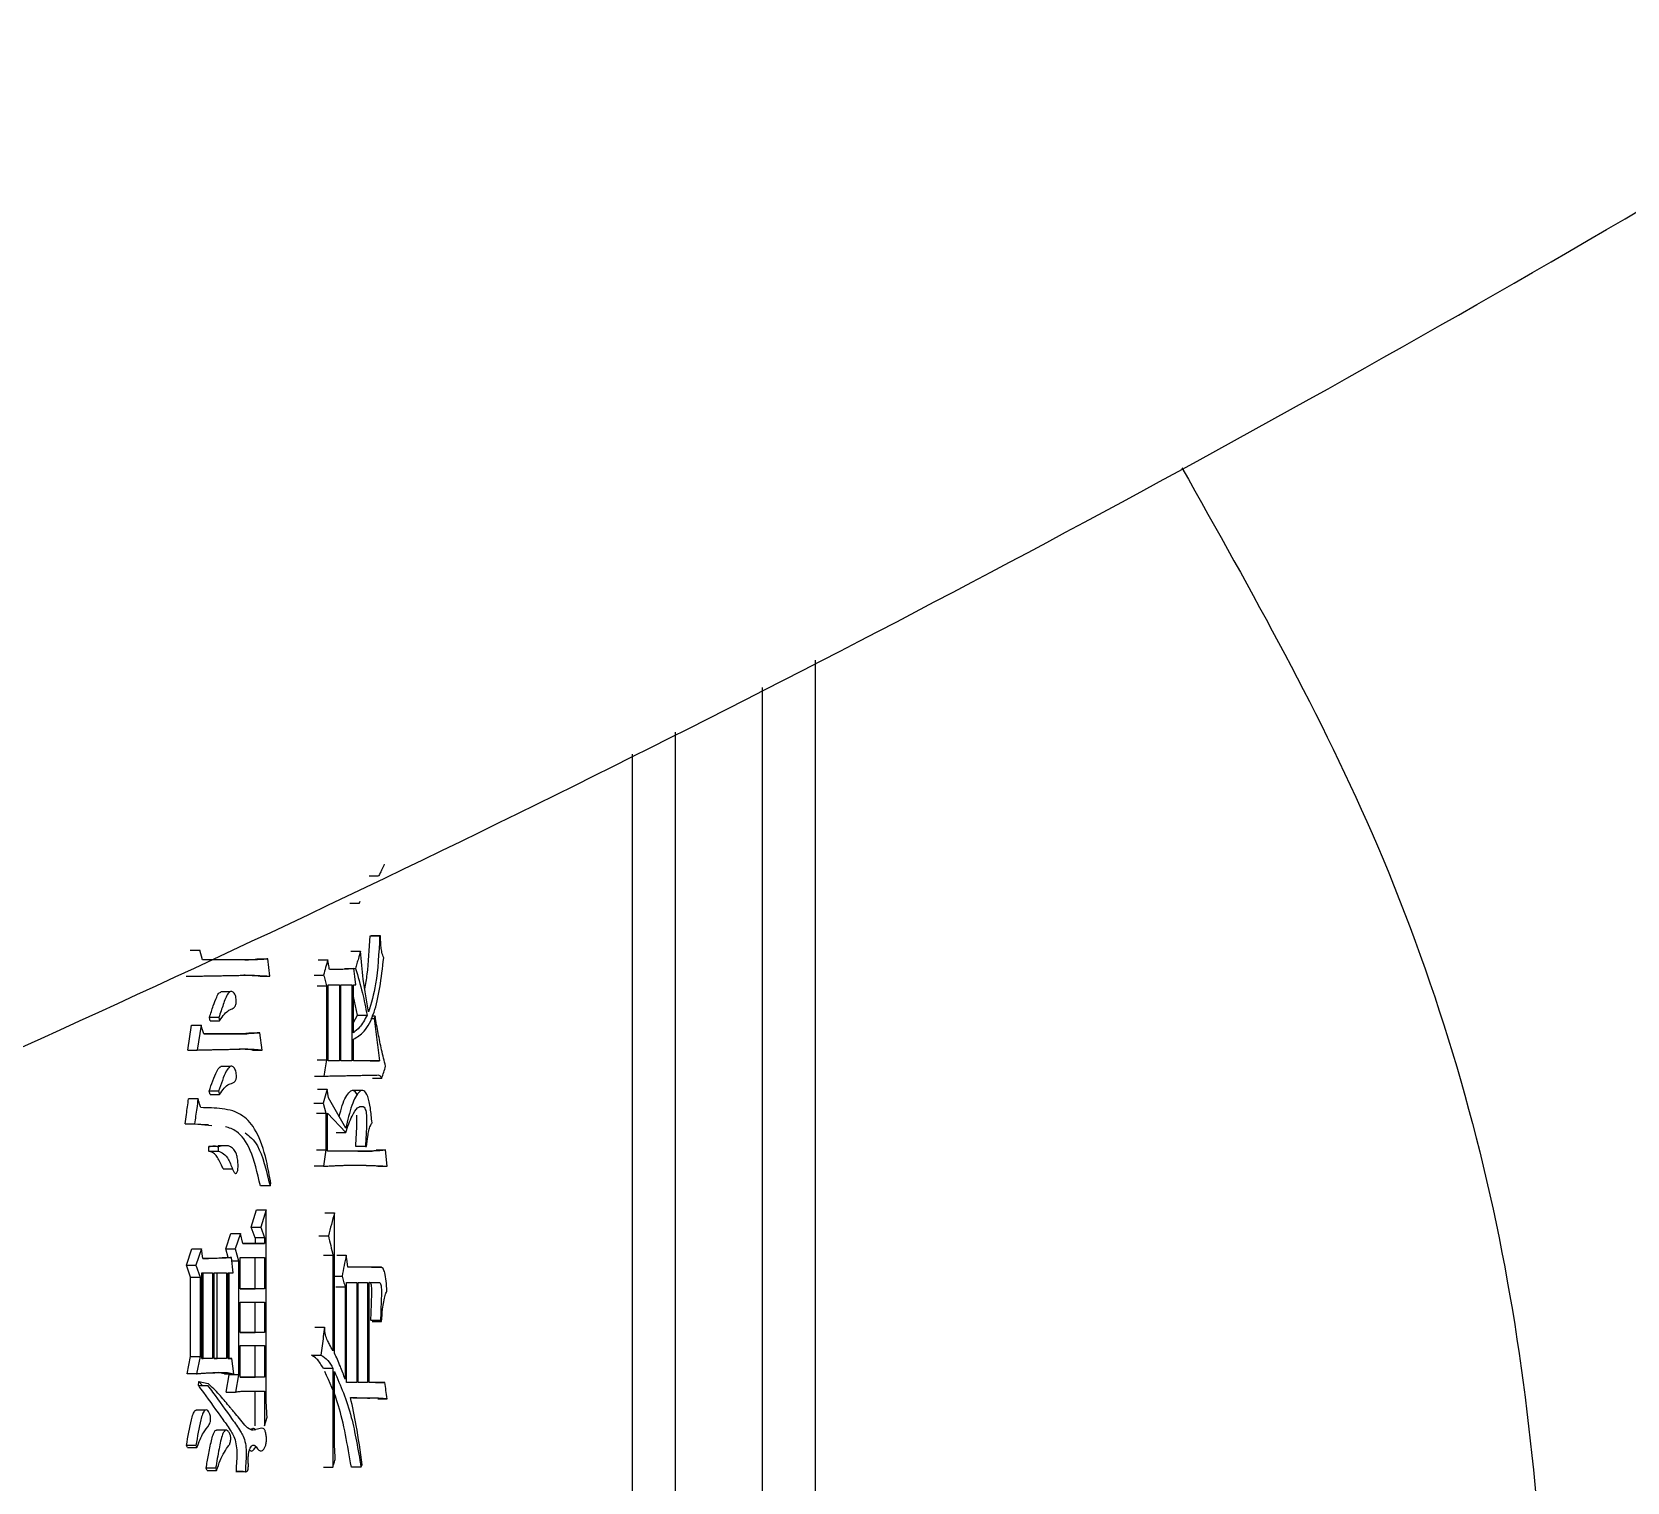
# Model space of a CAD drawing. Header units: millimetres. Extents: x 1852 to 4288, y 681 to 2404.
# Drawn here: x 2973.22 to 2989.11, y 967.69 to 982.13 of the extents above; entities that cross this region are included whole.
import ezdxf

# ---------------------------------------------------------------- set-up
doc = ezdxf.new("R2010")
doc.units = ezdxf.units.MM

msp = doc.modelspace()

# ---------------------------------------------------------------- linework, layer by layer
at = {"color": 7, "linetype": 'Continuous', "lineweight": 25}
for p, q in [((2981.026, 946.573), (2981.026, 975.879)), ((2980.494, 975.605), (2980.497, 946.868)), ((2979.629, 975.161), (2979.632, 946.869)), ((2979.204, 948.042), (2979.204, 974.943)), ((2976.674, 973.726), (2976.581, 973.726)), ((2976.482, 973.456), (2976.49, 973.477)), ((2976.592, 973.131), (2976.685, 973.131)), ((2976.693, 973.131), (2976.6, 973.131)), ((2976.693, 973.131), (2976.685, 973.131)), ((2974.799, 972.991), (2974.893, 972.991)), ((2974.92, 972.893), (2974.893, 972.991)), ((2976.399, 972.98), (2976.493, 972.98)), ((2975.437, 972.893), (2974.92, 972.893)), ((2975.437, 972.893), (2975.343, 972.893)), ((2975.476, 972.904), (2975.571, 972.904)), ((2975.59, 972.731), (2975.571, 972.904)), ((2976.073, 972.893), (2976.168, 972.893)), ((2976.335, 972.807), (2976.429, 972.807)), ((2974.758, 972.731), (2974.852, 972.731)), ((2975.495, 972.731), (2975.59, 972.731)), ((2976.032, 972.742), (2976.127, 972.742)), ((2976.171, 971.887), (2976.171, 972.644)), ((2976.171, 972.644), (2976.284, 972.644)), ((2976.284, 972.644), (2976.284, 971.887)), ((2976.298, 971.887), (2976.298, 972.644)), ((2976.298, 972.644), (2976.409, 972.644)), ((2976.409, 972.644), (2976.409, 971.887)), ((2976.423, 972.644), (2976.448, 972.644)), ((2976.423, 972.168), (2976.423, 972.644)), ((2975.197, 972.575), (2975.102, 972.575)), ((2976.062, 972.634), (2976.156, 972.634)), ((2976.156, 972.634), (2976.156, 971.898)), ((2976.464, 972.342), (2976.423, 972.53)), ((2976.423, 972.27), (2976.464, 972.342)), ((2976.466, 972.342), (2976.56, 972.342)), ((2976.639, 972.331), (2976.608, 972.331)), ((2976.639, 972.331), (2976.631, 972.309)), ((2974.775, 971.995), (2974.812, 972.244)), ((2974.812, 972.244), (2974.906, 972.244)), ((2974.906, 972.244), (2974.869, 971.995)), ((2975.084, 972.32), (2974.99, 972.32)), ((2974.997, 972.287), (2974.99, 972.32)), ((2974.997, 972.287), (2975.091, 972.287)), ((2975.084, 972.32), (2975.091, 972.287)), ((2975.397, 972.168), (2975.492, 972.168)), ((2975.514, 971.995), (2975.492, 972.168)), ((2976.597, 972.309), (2976.631, 972.309)), ((2975.363, 972.158), (2974.933, 972.158)), ((2974.933, 972.158), (2975.269, 972.158)), ((2975.269, 972.158), (2975.363, 972.158)), ((2976.423, 971.887), (2976.423, 972.104)), ((2974.775, 971.995), (2974.869, 971.995)), ((2975.419, 971.995), (2975.514, 971.995)), ((2976.062, 971.898), (2976.156, 971.898)), ((2976.284, 971.887), (2976.171, 971.887)), ((2976.284, 971.887), (2976.189, 971.887)), ((2976.409, 971.887), (2976.298, 971.887)), ((2976.409, 971.887), (2976.315, 971.887)), ((2976.683, 971.887), (2976.423, 971.887)), ((2976.589, 971.887), (2976.683, 971.887)), ((2975.198, 971.832), (2975.102, 971.832)), ((2976.035, 971.736), (2976.13, 971.736)), ((2976.614, 971.714), (2976.707, 971.714)), ((2975.081, 971.584), (2974.987, 971.584)), ((2974.997, 971.552), (2974.987, 971.584)), ((2975.081, 971.584), (2975.091, 971.552)), ((2976.067, 971.606), (2976.162, 971.606)), ((2976.162, 971.606), (2976.124, 971.465)), ((2976.177, 971.519), (2976.162, 971.606)), ((2976.504, 971.591), (2976.41, 971.591)), ((2974.876, 971.509), (2974.782, 971.509)), ((2976.029, 971.465), (2976.124, 971.465)), ((2976.124, 971.465), (2976.15, 971.368)), ((2976.347, 971.217), (2976.177, 971.519)), ((2974.748, 971.26), (2974.842, 971.26)), ((2974.98, 971.252), (2974.748, 971.26)), ((2974.842, 971.26), (2975.013, 971.244)), ((2976.15, 971.368), (2976.15, 971)), ((2976.165, 971.368), (2976.347, 971.173)), ((2976.165, 970.989), (2976.165, 971.368)), ((2976.253, 971.173), (2976.347, 971.173)), ((2975.078, 971.033), (2974.984, 971.033)), ((2974.984, 970.989), (2974.984, 971.033)), ((2974.984, 970.989), (2975.078, 970.989)), ((2975.125, 971.04), (2975.076, 971.04)), ((2975.078, 971.033), (2975.078, 970.989)), ((2975.172, 971.04), (2975.142, 971.04)), ((2976.15, 971), (2976.127, 970.838)), ((2976.609, 970.989), (2976.165, 970.989)), ((2976.543, 971.033), (2976.449, 971.033)), ((2976.467, 970.989), (2976.513, 970.989)), ((2976.516, 970.989), (2976.609, 970.989)), ((2976.543, 971.033), (2976.554, 971.033)), ((2976.651, 971), (2976.744, 971)), ((2976.76, 970.838), (2976.744, 971)), ((2975.125, 970.811), (2975.22, 970.811)), ((2976.127, 970.838), (2976.032, 970.838)), ((2976.667, 970.838), (2976.76, 970.838)), ((2975.593, 970.643), (2975.498, 970.643)), ((2975.406, 970.232), (2975.46, 970.405)), ((2975.46, 970.405), (2975.555, 970.405)), ((2975.555, 970.405), (2975.501, 970.232)), ((2975.555, 968.555), (2975.555, 970.405)), ((2976.14, 970.373), (2976.235, 970.373)), ((2976.235, 968.977), (2976.235, 970.373)), ((2975.152, 970.016), (2975.204, 970.167)), ((2975.204, 970.167), (2975.298, 970.167)), ((2975.298, 970.167), (2975.246, 970.016)), ((2975.321, 970.07), (2975.298, 970.167)), ((2975.406, 970.232), (2975.501, 970.232)), ((2975.444, 970.124), (2975.406, 970.232)), ((2975.444, 970.124), (2975.444, 970.07)), ((2975.539, 970.124), (2975.444, 970.124)), ((2975.501, 970.232), (2975.539, 970.124)), ((2975.539, 970.124), (2975.539, 970.07)), ((2976.079, 970.146), (2976.174, 970.146)), ((2974.761, 969.854), (2974.816, 970.016)), ((2974.816, 970.016), (2974.91, 970.016)), ((2974.91, 970.016), (2974.855, 969.854)), ((2974.923, 969.918), (2974.91, 970.016)), ((2975.152, 970.016), (2975.246, 970.016)), ((2975.176, 969.929), (2975.152, 970.016)), ((2975.246, 970.016), (2975.279, 969.897)), ((2975.444, 970.07), (2975.539, 970.07)), ((2976.126, 969.951), (2976.22, 969.951)), ((2976.22, 969.951), (2976.22, 968.999)), ((2976.258, 969.951), (2976.352, 969.951)), ((2974.761, 969.854), (2974.855, 969.854)), ((2974.802, 969.735), (2974.761, 969.854)), ((2974.855, 969.854), (2974.896, 969.735)), ((2975.116, 969.929), (2975.21, 969.929)), ((2975.227, 969.778), (2975.21, 969.929)), ((2975.214, 969.897), (2975.279, 969.897)), ((2975.279, 969.897), (2975.279, 968.761)), ((2975.295, 969.616), (2975.295, 969.929)), ((2975.295, 969.929), (2975.539, 969.929)), ((2975.444, 969.616), (2975.444, 969.929)), ((2975.539, 969.929), (2975.539, 969.616)), ((2976.699, 969.832), (2976.369, 969.832)), ((2976.605, 969.832), (2976.699, 969.832)), ((2974.802, 969.735), (2974.896, 969.735)), ((2974.802, 968.945), (2974.802, 969.735)), ((2974.896, 969.735), (2974.896, 968.945)), ((2974.913, 968.923), (2974.913, 969.778)), ((2974.913, 969.778), (2975.021, 969.778)), ((2974.927, 968.923), (2974.927, 969.778)), ((2975.021, 969.778), (2975.021, 968.923)), ((2975.038, 968.923), (2975.038, 969.778)), ((2975.038, 969.778), (2975.161, 969.778)), ((2975.067, 968.923), (2975.067, 969.778)), ((2975.161, 969.778), (2975.161, 968.923)), ((2975.177, 969.778), (2975.227, 969.778)), ((2975.177, 968.923), (2975.177, 969.778)), ((2975.185, 968.923), (2975.185, 969.778)), ((2976.235, 969.745), (2976.31, 969.745)), ((2976.247, 969.637), (2976.341, 969.637)), ((2976.341, 969.637), (2976.341, 968.718)), ((2976.355, 969.68), (2976.457, 969.68)), ((2976.355, 968.685), (2976.355, 969.68)), ((2976.457, 969.68), (2976.457, 968.685)), ((2976.471, 968.685), (2976.471, 969.68)), ((2976.471, 969.68), (2976.565, 969.68)), ((2976.565, 969.68), (2976.565, 968.685)), ((2976.579, 969.68), (2976.68, 969.68)), ((2976.579, 968.685), (2976.579, 969.68)), ((2976.584, 969.68), (2976.68, 969.68)), ((2975.539, 969.616), (2975.295, 969.616)), ((2975.295, 969.616), (2975.444, 969.616)), ((2975.295, 969.183), (2975.295, 969.486)), ((2975.295, 969.486), (2975.539, 969.486)), ((2975.539, 969.616), (2975.444, 969.616)), ((2975.444, 969.183), (2975.444, 969.486)), ((2975.539, 969.486), (2975.539, 969.183)), ((2975.539, 969.183), (2975.295, 969.183)), ((2975.295, 969.183), (2975.444, 969.183)), ((2975.539, 969.183), (2975.444, 969.183)), ((2976.041, 969.237), (2976.136, 969.237)), ((2976.693, 969.302), (2976.6, 969.302)), ((2976.611, 969.291), (2976.704, 969.291)), ((2976.693, 969.302), (2976.704, 969.291)), ((2975.295, 968.739), (2975.295, 969.053)), ((2975.295, 969.053), (2975.539, 969.053)), ((2975.444, 968.739), (2975.444, 969.053)), ((2975.539, 969.053), (2975.539, 968.739)), ((2974.768, 968.772), (2974.802, 968.945)), ((2974.802, 968.945), (2974.896, 968.945)), ((2974.896, 968.945), (2974.862, 968.772)), ((2975.021, 968.923), (2974.913, 968.923)), ((2974.913, 968.923), (2974.927, 968.923)), ((2975.021, 968.923), (2974.927, 968.923)), ((2975.161, 968.923), (2975.038, 968.923)), ((2975.038, 968.923), (2975.067, 968.923)), ((2975.161, 968.923), (2975.067, 968.923)), ((2975.213, 968.923), (2975.177, 968.923)), ((2975.177, 968.923), (2975.213, 968.923)), ((2975.233, 968.772), (2975.213, 968.923)), ((2976.005, 968.956), (2976.1, 968.956)), ((2974.862, 968.772), (2974.768, 968.772)), ((2974.88, 968.653), (2974.883, 968.696)), ((2974.883, 968.696), (2974.976, 968.674)), ((2975.076, 968.783), (2975.171, 968.783)), ((2975.139, 968.772), (2975.233, 968.772)), ((2975.155, 968.588), (2975.185, 968.761)), ((2975.171, 968.783), (2975.233, 968.772)), ((2975.185, 968.761), (2975.185, 968.772)), ((2975.279, 968.761), (2975.185, 968.761)), ((2975.279, 968.761), (2975.249, 968.588)), ((2975.539, 968.739), (2975.295, 968.739)), ((2975.295, 968.739), (2975.444, 968.739)), ((2975.539, 968.739), (2975.444, 968.739)), ((2976.126, 968.826), (2976.22, 968.826)), ((2976.22, 968.826), (2976.22, 967.842)), ((2976.235, 968.144), (2976.235, 968.793)), ((2976.457, 968.685), (2976.355, 968.685)), ((2976.457, 968.685), (2976.363, 968.685)), ((2976.565, 968.685), (2976.471, 968.685)), ((2976.565, 968.685), (2976.471, 968.685)), ((2976.736, 968.685), (2976.579, 968.685)), ((2976.643, 968.685), (2976.736, 968.685)), ((2975.155, 968.588), (2975.249, 968.588)), ((2975.444, 968.253), (2975.444, 968.599)), ((2975.539, 968.599), (2975.539, 968.253)), ((2976.667, 968.523), (2976.76, 968.523)), ((2974.949, 968.409), (2974.855, 968.409)), ((2975.154, 968.21), (2975.059, 968.21)), ((2975.539, 968.253), (2975.564, 968.339)), ((2974.772, 968.036), (2974.761, 968.058)), ((2974.855, 968.058), (2974.865, 968.036)), ((2974.772, 968.036), (2974.865, 968.036)), ((2975.051, 967.831), (2974.957, 967.831)), ((2974.967, 967.809), (2975.061, 967.809)), ((2975.327, 967.798), (2975.262, 967.798)), ((2976.126, 967.842), (2976.22, 967.842)), ((2976.499, 967.842), (2976.405, 967.842)), ((2976.499, 967.842), (2976.51, 967.863))]:
    msp.add_line(p, q, dxfattribs=at)
at = {"color": 7, "linetype": 'Continuous', "lineweight": 25, "flags": 128}
for points in [[(2976.482, 973.456), (2976.447, 973.456), (2976.417, 973.456), (2976.388, 973.456)], [(2976.352, 972.807), (2976.398, 972.807), (2976.446, 972.807)], [(2976.448, 972.644), (2976.439, 972.726), (2976.429, 972.807)], [(2974.997, 971.552), (2975.038, 971.552), (2975.065, 971.552), (2975.091, 971.552)], [(2976.056, 971.368), (2976.103, 971.368), (2976.15, 971.368)], [(2976.056, 971), (2976.103, 971), (2976.15, 971)], [(2975.593, 970.643), (2975.597, 970.654), (2975.602, 970.665)], [(2976.369, 969.832), (2976.361, 969.891), (2976.352, 969.951)], [(2974.88, 968.653), (2974.922, 968.653), (2974.948, 968.653), (2974.974, 968.653)], [(2974.855, 968.058), (2974.82, 968.058), (2974.791, 968.058), (2974.761, 968.058)], [(2974.967, 967.809), (2974.964, 967.815), (2974.962, 967.82), (2974.957, 967.831)], [(2975.051, 967.831), (2975.054, 967.825), (2975.057, 967.817), (2975.061, 967.809)]]:
    msp.add_lwpolyline(points, dxfattribs=at)
at = {"color": 7, "linetype": 'Continuous', "lineweight": 25}
for points, knots in [([(2902.594, 956.935), (2905.154, 956.96), (2908.734, 956.995), (2914.004, 957.274), (2918.468, 957.609), (2923.784, 958.175), (2929.353, 958.948), (2935.167, 959.958), (2941.138, 961.214), (2947.214, 962.725), (2953.352, 964.495), (2959.517, 966.53), (2965.681, 968.829), (2971.817, 971.394), (2977.906, 974.225), (2983.925, 977.319), (2989.858, 980.673), (2995.687, 984.285), (3001.397, 988.151), (3006.972, 992.265), (3012.4, 996.622), (3017.665, 1001.216), (3022.757, 1006.041), (3027.661, 1011.089), (3032.368, 1016.352), (3036.866, 1021.822), (3041.144, 1027.49), (3045.193, 1033.347), (3049.003, 1039.384), (3052.564, 1045.589), (3055.87, 1051.954), (3058.91, 1058.467), (3061.68, 1065.116), (3064.17, 1071.89), (3066.375, 1078.778), (3068.29, 1085.767), (3069.909, 1092.844), (3071.226, 1099.998), (3072.239, 1107.215), (3072.944, 1114.482), (3073.337, 1121.786), (3073.415, 1129.114), (3073.178, 1136.452), (3072.624, 1143.787), (3071.752, 1151.105), (3070.562, 1158.392), (3069.054, 1165.634), (3067.229, 1172.819), (3065.088, 1179.932), (3062.634, 1186.959), (3059.87, 1193.888), (3056.797, 1200.704), (3053.42, 1207.395), (3049.742, 1213.947), (3045.768, 1220.347), (3041.503, 1226.582), (3036.952, 1232.64), (3032.12, 1238.508), (3027.013, 1244.175), (3021.637, 1249.627), (3016.19, 1254.675), (3010.717, 1259.327), (3005.258, 1263.597), (2999.633, 1267.639), (2993.852, 1271.447), (2987.924, 1275.016), (2981.862, 1278.338), (2975.676, 1281.408), (2969.38, 1284.221), (2962.986, 1286.773), (2956.511, 1289.059), (2949.973, 1291.076), (2943.398, 1292.818), (2936.825, 1294.283), (2930.331, 1295.465), (2924.042, 1296.362), (2918.518, 1296.945), (2913.635, 1297.313), (2908.811, 1297.552), (2902.837, 1297.67), (2897.32, 1297.559), (2892.051, 1297.287), (2887.587, 1296.95), (2882.27, 1296.385), (2876.701, 1295.612), (2870.888, 1294.602), (2864.917, 1293.345), (2858.841, 1291.835), (2852.703, 1290.064), (2846.538, 1288.03), (2840.374, 1285.73), (2834.237, 1283.165), (2828.149, 1280.335), (2822.13, 1277.241), (2816.197, 1273.886), (2810.368, 1270.274), (2804.658, 1266.409), (2799.082, 1262.295), (2793.655, 1257.937), (2788.389, 1253.343), (2783.298, 1248.519), (2778.393, 1243.471), (2773.686, 1238.208), (2769.189, 1232.738), (2764.91, 1227.07), (2760.862, 1221.213), (2757.052, 1215.176), (2753.49, 1208.97), (2750.185, 1202.605), (2747.143, 1196.093), (2744.381, 1189.442), (2742.044, 1183.16), (2740.765, 1179.055), (2740.202, 1177.246)], [0, 0, 0, 0, 0.0102074, 0.014274, 0.021037, 0.0280561, 0.0355867, 0.0434511, 0.0515783, 0.0599113, 0.0684099, 0.0770439, 0.085791, 0.0946336, 0.1035582, 0.112554, 0.1216124, 0.1307262, 0.1398897, 0.1490979, 0.1583469, 0.1676331, 0.1769537, 0.1863062, 0.1956884, 0.2050985, 0.2145348, 0.2239961, 0.233481, 0.2429885, 0.2525178, 0.262068, 0.2716385, 0.2812287, 0.2908382, 0.3004664, 0.3101132, 0.3197782, 0.3294613, 0.3391624, 0.3488814, 0.3586183, 0.3683733, 0.3781464, 0.387938, 0.3977483, 0.4075776, 0.4174265, 0.4272956, 0.4371854, 0.4470968, 0.4570307, 0.4669882, 0.4769704, 0.486979, 0.4970156, 0.5070822, 0.5171812, 0.5273154, 0.5374882, 0.5477037, 0.5569145, 0.5661226, 0.5753266, 0.5845258, 0.5937191, 0.6029052, 0.6120821, 0.6212471, 0.6303962, 0.6395236, 0.6486197, 0.6576679, 0.6666375, 0.6754633, 0.6839789, 0.6919633, 0.6976055, 0.7035012, 0.7112199, 0.7214273, 0.7254939, 0.7322569, 0.739276, 0.7468066, 0.754671, 0.7627982, 0.7711312, 0.7796298, 0.7882638, 0.7970109, 0.8058535, 0.8147781, 0.8237739, 0.8328323, 0.8419461, 0.8511096, 0.8603178, 0.8695668, 0.878853, 0.8881736, 0.8975261, 0.9069083, 0.9163184, 0.9257547, 0.935216, 0.9447009, 0.9542084, 0.9637377, 0.9732879, 0.9828584, 0.9924486, 1, 1, 1, 1]), ([(3047.324, 1085.207), (3047.023, 1084.145), (3046.087, 1080.841), (3044.18, 1075.389), (3041.622, 1068.862), (3038.737, 1062.45), (3035.552, 1056.162), (3032.063, 1050.014), (3028.279, 1044.018), (3024.202, 1038.189), (3019.839, 1032.54), (3015.195, 1027.084), (3010.276, 1021.835), (3005.267, 1016.978), (3000.212, 1012.507), (2995.154, 1008.408), (2989.926, 1004.535), (2984.538, 1000.893), (2979.002, 997.49), (2973.33, 994.331), (2967.533, 991.424), (2961.625, 988.774), (2955.622, 986.385), (2949.539, 984.262), (2943.399, 982.41), (2937.232, 980.832), (2931.088, 979.533), (2925.079, 978.521), (2919.512, 977.81), (2914.667, 977.364), (2910.197, 977.087), (2906.292, 976.949), (2903.693, 976.939), (2902.645, 976.935)], [0, 0, 0, 0, 0.017078, 0.053144, 0.089298, 0.125545, 0.161888, 0.198335, 0.23489, 0.271563, 0.308361, 0.345297, 0.382382, 0.419634, 0.453214, 0.486783, 0.520336, 0.55387, 0.58738, 0.62086, 0.654303, 0.687696, 0.721023, 0.754256, 0.787351, 0.820228, 0.85273, 0.884498, 0.914491, 0.939551, 0.959781, 0.98378, 1, 1, 1, 1]), ([(2984.674, 977.794), (2985.37, 976.561), (2986.833, 973.971), (2988.118, 969.571), (2988.297, 966.457), (2988.387, 964.901)], [0, 0, 0, 0, 0.312215, 0.656107, 1, 1, 1, 1]), ([(2976.731, 973.845), (2976.723, 973.828), (2976.71, 973.8), (2976.691, 973.76), (2976.68, 973.738), (2976.674, 973.726)], [0, 0, 0, 0, 0.425168, 0.712584, 1, 1, 1, 1]), ([(2976.537, 972.604), (2976.546, 972.652), (2976.574, 972.811), (2976.583, 972.999), (2976.589, 973.131)], [0, 0, 0, 0, 0.299589, 1, 1, 1, 1]), ([(2976.685, 973.131), (2976.677, 972.962), (2976.662, 972.664), (2976.6, 972.461), (2976.573, 972.374)], [0, 0, 0, 0, 0.5699995, 1, 1, 1, 1]), ([(2976.726, 972.915), (2976.719, 972.931), (2976.708, 972.957), (2976.699, 973.018), (2976.695, 973.073), (2976.694, 973.112), (2976.693, 973.131)], [0, 0, 0, 0, 0.327601, 0.548377, 0.773257, 1, 1, 1, 1]), ([(2976.493, 972.98), (2976.487, 972.955), (2976.475, 972.914), (2976.459, 972.857), (2976.45, 972.823), (2976.446, 972.807)], [0, 0, 0, 0, 0.4208329, 0.7104104, 1, 1, 1, 1]), ([(2976.573, 972.374), (2976.555, 972.481), (2976.521, 972.672), (2976.502, 972.885), (2976.493, 972.98)], [0, 0, 0, 0, 0.558168, 1, 1, 1, 1]), ([(2975.343, 972.893), (2975.366, 972.894), (2975.4, 972.895), (2975.445, 972.9), (2975.466, 972.903), (2975.476, 972.904)], [0, 0, 0, 0, 0.523499, 0.761739, 1, 1, 1, 1]), ([(2975.571, 972.904), (2975.559, 972.902), (2975.536, 972.899), (2975.492, 972.895), (2975.459, 972.894), (2975.437, 972.893)], [0, 0, 0, 0, 0.26142, 0.522845, 1, 1, 1, 1]), ([(2976.168, 972.893), (2976.161, 972.868), (2976.147, 972.818), (2976.134, 972.767), (2976.127, 972.742)], [0, 0, 0, 0, 0.499999, 1, 1, 1, 1]), ([(2976.185, 972.796), (2976.183, 972.812), (2976.177, 972.845), (2976.171, 972.877), (2976.168, 972.893)], [0, 0, 0, 0, 0.499999, 1, 1, 1, 1]), ([(2976.429, 972.807), (2976.38, 972.802), (2976.331, 972.798), (2976.279, 972.797), (2976.275, 972.797), (2976.271, 972.797), (2976.267, 972.797), (2976.264, 972.797), (2976.26, 972.797), (2976.256, 972.797), (2976.252, 972.796), (2976.249, 972.796), (2976.245, 972.796), (2976.241, 972.796), (2976.237, 972.796), (2976.233, 972.796), (2976.229, 972.796), (2976.225, 972.796), (2976.222, 972.796), (2976.218, 972.796), (2976.214, 972.796), (2976.211, 972.796), (2976.209, 972.796), (2976.207, 972.796), (2976.205, 972.796), (2976.204, 972.796), (2976.202, 972.796), (2976.2, 972.796), (2976.198, 972.796), (2976.196, 972.796), (2976.194, 972.796), (2976.192, 972.796), (2976.19, 972.796), (2976.188, 972.796), (2976.186, 972.796), (2976.185, 972.796)], [0, 0, 0, 0, 0.606141, 0.618449, 0.630757, 0.655373, 0.667681, 0.679989, 0.692297, 0.716913, 0.729221, 0.741529, 0.753837, 0.778453, 0.790761, 0.803069, 0.827685, 0.839993, 0.852301, 0.864609, 0.889225, 0.895379, 0.901533, 0.913842, 0.919996, 0.92615, 0.932304, 0.944612, 0.950766, 0.95692, 0.963074, 0.975382, 0.981536, 0.98769, 1, 1, 1, 1]), ([(2976.423, 972.104), (2976.46, 972.124), (2976.534, 972.164), (2976.629, 972.337), (2976.691, 972.613), (2976.714, 972.814), (2976.726, 972.915)], [0, 0, 0, 0, 0.271409, 0.54611, 0.770558, 1, 1, 1, 1]), ([(2976.446, 972.807), (2976.469, 972.728), (2976.512, 972.586), (2976.545, 972.417), (2976.56, 972.342)], [0, 0, 0, 0, 0.556475, 1, 1, 1, 1]), ([(2974.852, 972.731), (2974.87, 972.731), (2974.907, 972.732), (2974.961, 972.733), (2975.015, 972.734), (2975.069, 972.735), (2975.141, 972.736), (2975.211, 972.738), (2975.282, 972.739), (2975.325, 972.74), (2975.356, 972.741), (2975.377, 972.741), (2975.39, 972.742), (2975.399, 972.742)], [0, 0, 0, 0, 0.097575, 0.19515, 0.292725, 0.390299, 0.487874, 0.683024, 0.780599, 0.878174, 0.926961, 0.951355, 1, 1, 1, 1]), ([(2975.495, 972.731), (2975.469, 972.732), (2975.424, 972.735), (2975.369, 972.738), (2975.34, 972.74), (2975.331, 972.74)], [0, 0, 0, 0, 0.484055, 0.821174, 1, 1, 1, 1]), ([(2975.399, 972.742), (2975.426, 972.74), (2975.471, 972.738), (2975.535, 972.734), (2975.571, 972.732), (2975.59, 972.731)], [0, 0, 0, 0, 0.417352, 0.708675, 1, 1, 1, 1]), ([(2976.127, 972.742), (2976.132, 972.724), (2976.142, 972.688), (2976.151, 972.652), (2976.156, 972.634)], [0, 0, 0, 0, 0.500001, 1, 1, 1, 1]), ([(2974.99, 972.32), (2975.003, 972.359), (2975.025, 972.431), (2975.057, 972.514), (2975.083, 972.567), (2975.098, 972.57), (2975.103, 972.571)], [0, 0, 0, 0, 0.373661, 0.687342, 0.895002, 1, 1, 1, 1]), ([(2975.091, 972.287), (2975.107, 972.311), (2975.137, 972.353), (2975.183, 972.396), (2975.22, 972.405), (2975.244, 972.425), (2975.253, 972.448), (2975.256, 972.467), (2975.256, 972.489), (2975.254, 972.515), (2975.25, 972.538), (2975.24, 972.558), (2975.224, 972.575), (2975.2, 972.582), (2975.163, 972.549), (2975.126, 972.448), (2975.098, 972.363), (2975.084, 972.32)], [0, 0, 0, 0, 0.133288, 0.244453, 0.355406, 0.411337, 0.426567, 0.441924, 0.46024, 0.483233, 0.506284, 0.526764, 0.567645, 0.636153, 0.704868, 0.849066, 1, 1, 1, 1]), ([(2976.56, 972.342), (2976.536, 972.297), (2976.493, 972.217), (2976.444, 972.183), (2976.423, 972.168)], [0, 0, 0, 0, 0.561781, 1, 1, 1, 1]), ([(2976.744, 971.833), (2976.731, 971.887), (2976.705, 971.992), (2976.67, 972.16), (2976.65, 972.274), (2976.639, 972.331)], [0, 0, 0, 0, 0.347854, 0.67337, 1, 1, 1, 1]), ([(2974.933, 972.158), (2974.93, 972.17), (2974.923, 972.191), (2974.914, 972.219), (2974.909, 972.236), (2974.906, 972.244)], [0, 0, 0, 0, 0.428366, 0.714182, 1, 1, 1, 1]), ([(2975.269, 972.158), (2975.28, 972.158), (2975.303, 972.158), (2975.346, 972.161), (2975.377, 972.166), (2975.397, 972.168)], [0, 0, 0, 0, 0.267376, 0.53476, 1, 1, 1, 1]), ([(2975.492, 972.168), (2975.48, 972.167), (2975.458, 972.164), (2975.415, 972.159), (2975.383, 972.158), (2975.363, 972.158)], [0, 0, 0, 0, 0.267045, 0.534097, 1, 1, 1, 1]), ([(2976.631, 972.309), (2976.64, 972.239), (2976.657, 972.098), (2976.674, 971.958), (2976.683, 971.887)], [0, 0, 0, 0, 0.5, 1, 1, 1, 1]), ([(2974.869, 971.995), (2974.878, 971.996), (2974.895, 971.996), (2974.921, 971.997), (2974.947, 971.997), (2974.982, 971.998), (2975.025, 971.999), (2975.077, 972), (2975.128, 972.001), (2975.179, 972.002), (2975.221, 972.003), (2975.26, 972.004), (2975.288, 972.005), (2975.314, 972.006), (2975.328, 972.006), (2975.334, 972.006)], [0, 0, 0, 0, 0.055103, 0.110206, 0.165309, 0.220412, 0.330617, 0.440823, 0.551029, 0.661235, 0.771441, 0.826543, 0.913271, 0.956635, 1, 1, 1, 1]), ([(2975.419, 971.995), (2975.395, 971.998), (2975.353, 972.002), (2975.309, 972.004), (2975.289, 972.005), (2975.287, 972.005)], [0, 0, 0, 0, 0.55266, 0.951825, 1, 1, 1, 1]), ([(2975.334, 972.006), (2975.359, 972.006), (2975.401, 972.005), (2975.461, 972.001), (2975.496, 971.997), (2975.514, 971.995)], [0, 0, 0, 0, 0.408529, 0.704251, 1, 1, 1, 1]), ([(2976.156, 971.898), (2976.152, 971.871), (2976.143, 971.817), (2976.134, 971.763), (2976.13, 971.736)], [0, 0, 0, 0, 0.4999995, 1, 1, 1, 1]), ([(2974.987, 971.584), (2974.999, 971.62), (2975.023, 971.691), (2975.057, 971.775), (2975.085, 971.824), (2975.1, 971.828), (2975.103, 971.829)], [0, 0, 0, 0, 0.3465962, 0.6953672, 0.9290108, 1, 1, 1, 1]), ([(2975.091, 971.552), (2975.106, 971.574), (2975.136, 971.62), (2975.185, 971.661), (2975.222, 971.664), (2975.245, 971.684), (2975.253, 971.695), (2975.257, 971.711), (2975.259, 971.727), (2975.259, 971.748), (2975.256, 971.772), (2975.249, 971.798), (2975.235, 971.822), (2975.214, 971.839), (2975.186, 971.829), (2975.152, 971.78), (2975.117, 971.692), (2975.093, 971.622), (2975.081, 971.584), (2975.081, 971.584)], [0, 0, 0, 0, 0.122963, 0.247031, 0.370505, 0.395962, 0.421667, 0.433716, 0.445798, 0.461982, 0.485013, 0.50855, 0.540716, 0.603687, 0.664288, 0.751122, 0.871606, 0.999878, 1, 1, 1, 1]), ([(2976.13, 971.736), (2976.149, 971.736), (2976.188, 971.737), (2976.245, 971.738), (2976.302, 971.739), (2976.349, 971.74), (2976.396, 971.741), (2976.442, 971.742), (2976.497, 971.743), (2976.543, 971.744), (2976.585, 971.745), (2976.616, 971.745), (2976.645, 971.746), (2976.659, 971.746), (2976.666, 971.747)], [0, 0, 0, 0, 0.1040227, 0.2080454, 0.3120681, 0.4160908, 0.4681022, 0.5721249, 0.6761476, 0.7801703, 0.8321816, 0.9160906, 0.9580452, 1, 1, 1, 1]), ([(2976.666, 971.747), (2976.674, 971.745), (2976.688, 971.742), (2976.701, 971.723), (2976.707, 971.714)], [0, 0, 0, 0, 0.557581, 1, 1, 1, 1]), ([(2976.707, 971.714), (2976.713, 971.734), (2976.726, 971.774), (2976.738, 971.813), (2976.744, 971.833)], [0, 0, 0, 0, 0.499999, 1, 1, 1, 1]), ([(2976.282, 971.331), (2976.292, 971.37), (2976.32, 971.484), (2976.373, 971.579), (2976.427, 971.605), (2976.449, 971.566), (2976.458, 971.551)], [0, 0, 0, 0, 0.215613, 0.638466, 0.853974, 1, 1, 1, 1]), ([(2976.609, 971.271), (2976.604, 971.32), (2976.595, 971.416), (2976.569, 971.544), (2976.527, 971.601), (2976.469, 971.584), (2976.403, 971.452), (2976.366, 971.296), (2976.347, 971.217)], [0, 0, 0, 0, 0.127311, 0.25064, 0.376347, 0.501102, 0.745819, 1, 1, 1, 1]), ([(2974.748, 971.26), (2974.752, 971.291), (2974.76, 971.348), (2974.771, 971.431), (2974.778, 971.483), (2974.782, 971.509)], [0, 0, 0, 0, 0.377799, 0.688899, 1, 1, 1, 1]), ([(2974.876, 971.509), (2974.871, 971.477), (2974.864, 971.42), (2974.852, 971.337), (2974.845, 971.286), (2974.842, 971.26)], [0, 0, 0, 0, 0.377734, 0.688867, 1, 1, 1, 1]), ([(2974.903, 971.422), (2974.899, 971.434), (2974.892, 971.455), (2974.883, 971.484), (2974.878, 971.5), (2974.876, 971.509)], [0, 0, 0, 0, 0.432505, 0.716252, 1, 1, 1, 1]), ([(2975.602, 970.665), (2975.588, 970.742), (2975.552, 970.944), (2975.46, 971.208), (2975.305, 971.374), (2975.117, 971.417), (2974.975, 971.42), (2974.903, 971.422)], [0, 0, 0, 0, 0.1126392, 0.2928879, 0.4749547, 0.7356452, 1, 1, 1, 1]), ([(2976.347, 971.173), (2976.367, 971.232), (2976.403, 971.335), (2976.461, 971.426), (2976.503, 971.438), (2976.529, 971.43), (2976.542, 971.408), (2976.55, 971.379), (2976.555, 971.334), (2976.554, 971.214), (2976.548, 971.112), (2976.543, 971.033)], [0, 0, 0, 0, 0.23749, 0.42213, 0.564767, 0.621672, 0.660735, 0.693272, 0.725999, 0.787152, 1, 1, 1, 1]), ([(2975.498, 970.643), (2975.467, 970.771), (2975.407, 971.022), (2975.274, 971.194), (2975.186, 971.22), (2975.149, 971.231)], [0, 0, 0, 0, 0.372916, 0.733547, 1, 1, 1, 1]), ([(2976.447, 971.033), (2976.452, 971.113), (2976.457, 971.21), (2976.459, 971.317), (2976.458, 971.339), (2976.457, 971.345)], [0, 0, 0, 0, 0.779722, 0.936775, 1, 1, 1, 1]), ([(2976.554, 971.033), (2976.558, 971.067), (2976.564, 971.124), (2976.577, 971.194), (2976.592, 971.242), (2976.603, 971.261), (2976.609, 971.271)], [0, 0, 0, 0, 0.348649, 0.570981, 0.788219, 1, 1, 1, 1]), ([(2975.345, 971.171), (2975.388, 971.138), (2975.492, 971.059), (2975.556, 970.796), (2975.593, 970.643)], [0, 0, 0, 0, 0.4182515, 1, 1, 1, 1]), ([(2974.984, 971.033), (2975.002, 971.037), (2975.033, 971.045), (2975.064, 971.037), (2975.077, 971.034)], [0, 0, 0, 0, 0.573402, 1, 1, 1, 1]), ([(2975.126, 970.813), (2975.121, 970.825), (2975.099, 970.872), (2975.055, 970.964), (2975.009, 970.98), (2974.984, 970.989)], [0, 0, 0, 0, 0.12447, 0.525331, 1, 1, 1, 1]), ([(2975.078, 970.989), (2975.096, 970.983), (2975.131, 970.969), (2975.184, 970.91), (2975.214, 970.819), (2975.237, 970.774), (2975.248, 970.765), (2975.258, 970.768), (2975.266, 970.779), (2975.272, 970.796), (2975.275, 970.818), (2975.275, 970.854), (2975.272, 970.9), (2975.262, 970.949), (2975.245, 970.993), (2975.203, 971.042), (2975.145, 971.045), (2975.097, 971.036), (2975.078, 971.033)], [0, 0, 0, 0, 0.115518, 0.231634, 0.360314, 0.38877, 0.411137, 0.433609, 0.45467, 0.468652, 0.482629, 0.505933, 0.545458, 0.585905, 0.62732, 0.690876, 0.874624, 1, 1, 1, 1]), ([(2976.744, 971), (2976.725, 970.997), (2976.693, 970.993), (2976.648, 970.99), (2976.622, 970.99), (2976.609, 970.989)], [0, 0, 0, 0, 0.427543, 0.713753, 1, 1, 1, 1]), ([(2976.127, 970.838), (2976.131, 970.838), (2976.138, 970.839), (2976.149, 970.839), (2976.163, 970.84), (2976.181, 970.841), (2976.203, 970.842), (2976.225, 970.843), (2976.246, 970.844), (2976.268, 970.845), (2976.289, 970.846), (2976.307, 970.847), (2976.325, 970.847), (2976.343, 970.848), (2976.364, 970.848), (2976.382, 970.849), (2976.396, 970.849), (2976.406, 970.849), (2976.417, 970.849), (2976.427, 970.849), (2976.436, 970.849), (2976.443, 970.849), (2976.448, 970.849), (2976.453, 970.849), (2976.459, 970.849), (2976.463, 970.849), (2976.466, 970.849), (2976.47, 970.849), (2976.474, 970.849), (2976.479, 970.849), (2976.485, 970.849), (2976.49, 970.849), (2976.495, 970.849), (2976.5, 970.849), (2976.507, 970.848), (2976.516, 970.848), (2976.526, 970.848), (2976.536, 970.848), (2976.547, 970.847), (2976.557, 970.847), (2976.567, 970.847), (2976.581, 970.846), (2976.598, 970.846), (2976.618, 970.845), (2976.639, 970.844), (2976.659, 970.843), (2976.676, 970.842), (2976.689, 970.842), (2976.699, 970.841), (2976.709, 970.841), (2976.719, 970.84), (2976.729, 970.84), (2976.74, 970.839), (2976.75, 970.839), (2976.757, 970.838), (2976.76, 970.838)], [0, 0, 0, 0, 0.016501, 0.033002, 0.049503, 0.082504, 0.115506, 0.148508, 0.18151, 0.214512, 0.247513, 0.280515, 0.297016, 0.330018, 0.36302, 0.396021, 0.412522, 0.429023, 0.445524, 0.462025, 0.478526, 0.486776, 0.495027, 0.503277, 0.511528, 0.519778, 0.523903, 0.528029, 0.536279, 0.54453, 0.55278, 0.56103, 0.569281, 0.577531, 0.585782, 0.602283, 0.618784, 0.635284, 0.651785, 0.668286, 0.684787, 0.701288, 0.73429, 0.767292, 0.800293, 0.833295, 0.866297, 0.882798, 0.899299, 0.9158, 0.932301, 0.948801, 0.965302, 0.982651, 1, 1, 1, 1]), ([(2976.235, 970.373), (2976.225, 970.335), (2976.204, 970.259), (2976.184, 970.183), (2976.174, 970.146)], [0, 0, 0, 0, 0.5, 1, 1, 1, 1]), ([(2976.174, 970.146), (2976.182, 970.113), (2976.197, 970.048), (2976.213, 969.983), (2976.22, 969.951)], [0, 0, 0, 0, 0.500001, 1, 1, 1, 1]), ([(2975.539, 970.07), (2975.507, 970.07), (2975.435, 970.07), (2975.362, 970.07), (2975.321, 970.07)], [0, 0, 0, 0, 0.44202, 1, 1, 1, 1]), ([(2975.321, 970.07), (2975.322, 970.07), (2975.364, 970.07), (2975.404, 970.07), (2975.444, 970.07)], [0, 0, 0, 0, 0.020471, 1, 1, 1, 1]), ([(2976.352, 969.951), (2976.345, 969.917), (2976.331, 969.848), (2976.317, 969.78), (2976.31, 969.745)], [0, 0, 0, 0, 0.499999, 1, 1, 1, 1]), ([(2975.21, 969.929), (2975.209, 969.929), (2975.204, 969.929), (2975.196, 969.928), (2975.187, 969.927), (2975.18, 969.926), (2975.173, 969.926), (2975.169, 969.925), (2975.164, 969.925), (2975.16, 969.925), (2975.155, 969.924), (2975.15, 969.924), (2975.146, 969.924), (2975.137, 969.923), (2975.104, 969.922), (2975.067, 969.92), (2975.034, 969.92), (2975.025, 969.919), (2975.02, 969.919), (2975.016, 969.919), (2975.011, 969.919), (2975.006, 969.919), (2975.002, 969.919), (2974.997, 969.919), (2974.992, 969.919), (2974.988, 969.919), (2974.983, 969.919), (2974.978, 969.919), (2974.974, 969.919), (2974.969, 969.919), (2974.965, 969.919), (2974.962, 969.919), (2974.96, 969.919), (2974.957, 969.919), (2974.955, 969.919), (2974.952, 969.919), (2974.95, 969.919), (2974.948, 969.919), (2974.945, 969.919), (2974.943, 969.919), (2974.941, 969.919), (2974.938, 969.919), (2974.936, 969.919), (2974.934, 969.918), (2974.931, 969.918), (2974.929, 969.918), (2974.926, 969.918), (2974.924, 969.918), (2974.923, 969.918)], [0, 0, 0, 0, 0.016204, 0.048613, 0.081022, 0.11343, 0.129634, 0.145839, 0.162043, 0.178247, 0.194452, 0.210656, 0.22686, 0.243065, 0.307882, 0.567153, 0.631971, 0.648175, 0.664379, 0.680584, 0.696788, 0.712992, 0.729197, 0.745401, 0.761605, 0.777809, 0.794014, 0.810218, 0.826422, 0.842627, 0.858831, 0.866933, 0.875035, 0.883137, 0.89124, 0.899342, 0.907444, 0.915546, 0.923648, 0.93175, 0.939853, 0.947955, 0.956057, 0.964159, 0.972261, 0.980363, 0.988466, 1, 1, 1, 1]), ([(2974.924, 969.919), (2974.942, 969.92), (2975.007, 969.92), (2975.071, 969.926), (2975.116, 969.929)], [0, 0, 0, 0, 0.2861994, 1, 1, 1, 1]), ([(2976.758, 969.594), (2976.753, 969.662), (2976.747, 969.755), (2976.719, 969.824), (2976.705, 969.829), (2976.699, 969.832)], [0, 0, 0, 0, 0.57516, 0.790026, 1, 1, 1, 1]), ([(2976.31, 969.745), (2976.315, 969.727), (2976.325, 969.691), (2976.336, 969.655), (2976.341, 969.637)], [0, 0, 0, 0, 0.500002, 1, 1, 1, 1]), ([(2976.597, 969.302), (2976.6, 969.374), (2976.604, 969.465), (2976.607, 969.573), (2976.607, 969.62), (2976.603, 969.653), (2976.597, 969.672), (2976.591, 969.679), (2976.586, 969.68), (2976.584, 969.681)], [0, 0, 0, 0, 0.508679, 0.635593, 0.762629, 0.824653, 0.884116, 0.942606, 1, 1, 1, 1]), ([(2976.68, 969.681), (2976.684, 969.68), (2976.69, 969.679), (2976.698, 969.658), (2976.705, 969.608), (2976.699, 969.482), (2976.696, 969.373), (2976.693, 969.302)], [0, 0, 0, 0, 0.1006488, 0.1620174, 0.226226, 0.4894859, 1, 1, 1, 1]), ([(2976.704, 969.291), (2976.707, 969.333), (2976.712, 969.402), (2976.725, 969.49), (2976.738, 969.556), (2976.751, 969.581), (2976.758, 969.594)], [0, 0, 0, 0, 0.348454, 0.571203, 0.789125, 1, 1, 1, 1]), ([(2976.136, 969.237), (2976.132, 969.206), (2976.124, 969.144), (2976.112, 969.05), (2976.104, 968.987), (2976.1, 968.956)], [0, 0, 0, 0, 0.331265, 0.665632, 1, 1, 1, 1]), ([(2976.22, 968.999), (2976.209, 969.02), (2976.191, 969.055), (2976.165, 969.101), (2976.144, 969.154), (2976.139, 969.209), (2976.136, 969.237)], [0, 0, 0, 0, 0.334928, 0.552034, 0.77193, 1, 1, 1, 1]), ([(2976.125, 968.826), (2976.103, 968.861), (2976.066, 968.923), (2976.023, 968.946), (2976.005, 968.956)], [0, 0, 0, 0, 0.5628346, 1, 1, 1, 1]), ([(2976.1, 968.956), (2976.124, 968.942), (2976.166, 968.917), (2976.204, 968.854), (2976.22, 968.826)], [0, 0, 0, 0, 0.556867, 1, 1, 1, 1]), ([(2976.341, 968.718), (2976.325, 968.761), (2976.301, 968.829), (2976.265, 968.914), (2976.245, 968.956), (2976.235, 968.977)], [0, 0, 0, 0, 0.460317, 0.729933, 1, 1, 1, 1]), ([(2974.862, 968.772), (2974.864, 968.772), (2974.866, 968.772), (2974.87, 968.773), (2974.874, 968.773), (2974.879, 968.773), (2974.884, 968.774), (2974.889, 968.774), (2974.894, 968.775), (2974.901, 968.775), (2974.909, 968.776), (2974.919, 968.777), (2974.929, 968.777), (2974.949, 968.779), (2974.972, 968.78), (2974.995, 968.781), (2975.006, 968.782), (2975.014, 968.782), (2975.022, 968.782), (2975.032, 968.783), (2975.042, 968.783), (2975.052, 968.783), (2975.062, 968.783), (2975.071, 968.783), (2975.081, 968.783), (2975.091, 968.783), (2975.099, 968.783), (2975.105, 968.783), (2975.11, 968.783), (2975.115, 968.783), (2975.12, 968.783), (2975.125, 968.783), (2975.13, 968.783), (2975.134, 968.783), (2975.139, 968.783), (2975.144, 968.783), (2975.149, 968.783), (2975.153, 968.783), (2975.156, 968.783), (2975.159, 968.783), (2975.161, 968.783), (2975.163, 968.783), (2975.165, 968.783), (2975.168, 968.783), (2975.169, 968.783), (2975.171, 968.783)], [0, 0, 0, 0, 0.015876, 0.023814, 0.03969, 0.055566, 0.071442, 0.087319, 0.103195, 0.119071, 0.150823, 0.182575, 0.214327, 0.246079, 0.373089, 0.436594, 0.468346, 0.484222, 0.515974, 0.547726, 0.579478, 0.611231, 0.642983, 0.674735, 0.706487, 0.738239, 0.769992, 0.785868, 0.801744, 0.81762, 0.833496, 0.849372, 0.865248, 0.881124, 0.897, 0.912877, 0.928753, 0.944629, 0.952567, 0.960505, 0.968443, 0.976381, 0.984319, 0.988288, 1, 1, 1, 1]), ([(2974.92, 968.653), (2974.913, 968.661), (2974.902, 968.674), (2974.89, 968.688), (2974.885, 968.693), (2974.884, 968.695), (2974.883, 968.696), (2974.883, 968.696)], [0, 0, 0, 0, 0.578206, 0.877655, 0.960965, 0.986017, 1, 1, 1, 1]), ([(2974.963, 968.78), (2974.989, 968.781), (2975.026, 968.782), (2975.075, 968.783), (2975.083, 968.783), (2975.088, 968.783), (2975.087, 968.783), (2975.087, 968.783)], [0, 0, 0, 0, 0.614445, 0.874941, 0.976381, 0.999372, 1, 1, 1, 1]), ([(2975.357, 967.798), (2975.359, 967.798), (2975.364, 967.797), (2975.369, 967.803), (2975.373, 967.811), (2975.375, 967.822), (2975.378, 967.847), (2975.377, 967.877), (2975.376, 967.905), (2975.376, 967.933), (2975.378, 967.967), (2975.384, 968.004), (2975.395, 968.033), (2975.408, 968.052), (2975.421, 968.062), (2975.44, 968.063), (2975.462, 968.034), (2975.488, 967.999), (2975.517, 968.004), (2975.537, 968.026), (2975.548, 968.053), (2975.553, 968.07), (2975.556, 968.089), (2975.558, 968.11), (2975.558, 968.131), (2975.556, 968.152), (2975.553, 968.172), (2975.549, 968.19), (2975.544, 968.206), (2975.536, 968.221), (2975.491, 968.242), (2975.411, 968.171), (2975.32, 968.287), (2975.255, 968.367), (2975.221, 968.406), (2975.203, 968.427), (2975.193, 968.439), (2975.155, 968.484), (2975.084, 968.575), (2975.013, 968.64), (2974.976, 968.674)], [0, 0, 0, 0, 0.007379, 0.015024, 0.018576, 0.022154, 0.030149, 0.045285, 0.055171, 0.060604, 0.076118, 0.091429, 0.106287, 0.12239, 0.137957, 0.153423, 0.184306, 0.215478, 0.246922, 0.278293, 0.286938, 0.294859, 0.302435, 0.3101, 0.317992, 0.325694, 0.333597, 0.342062, 0.35006, 0.357798, 0.37381, 0.499189, 0.624194, 0.686833, 0.729214, 0.742073, 0.749377, 0.764857, 0.87447, 1, 1, 1, 1]), ([(2975.139, 968.772), (2975.133, 968.773), (2975.122, 968.775), (2975.101, 968.778), (2975.086, 968.781), (2975.076, 968.783)], [0, 0, 0, 0, 0.271354, 0.542709, 1, 1, 1, 1]), ([(2976.403, 967.842), (2976.365, 968.061), (2976.299, 968.448), (2976.187, 968.689), (2976.139, 968.793)], [0, 0, 0, 0, 0.567143, 1, 1, 1, 1]), ([(2976.235, 968.793), (2976.295, 968.655), (2976.405, 968.404), (2976.47, 968.016), (2976.499, 967.842)], [0, 0, 0, 0, 0.551948, 1, 1, 1, 1]), ([(2974.88, 968.653), (2974.896, 968.63), (2974.979, 968.519), (2975.088, 968.365), (2975.189, 968.225), (2975.235, 968.151), (2975.255, 968.08), (2975.264, 967.999), (2975.262, 967.916), (2975.254, 967.851), (2975.256, 967.806), (2975.257, 967.793)], [0, 0, 0, 0, 0.102769, 0.513822, 0.691909, 0.752785, 0.814473, 0.868272, 0.914396, 0.973433, 1, 1, 1, 1]), ([(2974.972, 968.655), (2974.989, 968.632), (2975.071, 968.521), (2975.181, 968.368), (2975.282, 968.226), (2975.328, 968.153), (2975.349, 968.083), (2975.358, 968.001), (2975.356, 967.917), (2975.348, 967.851), (2975.35, 967.806), (2975.351, 967.793)], [0, 0, 0, 0, 0.102395, 0.511938, 0.690628, 0.751585, 0.813368, 0.867382, 0.913423, 0.973554, 1, 1, 1, 1]), ([(2975.249, 968.588), (2975.261, 968.591), (2975.28, 968.595), (2975.306, 968.597), (2975.32, 968.598), (2975.328, 968.599)], [0, 0, 0, 0, 0.443386, 0.721661, 1, 1, 1, 1]), ([(2975.328, 968.599), (2975.363, 968.599), (2975.434, 968.599), (2975.504, 968.599), (2975.539, 968.599)], [0, 0, 0, 0, 0.499996, 1, 1, 1, 1]), ([(2975.564, 968.339), (2975.561, 968.379), (2975.556, 968.45), (2975.555, 968.523), (2975.555, 968.555)], [0, 0, 0, 0, 0.558835, 1, 1, 1, 1]), ([(2976.395, 968.534), (2976.404, 968.534), (2976.416, 968.534), (2976.428, 968.534), (2976.434, 968.534), (2976.44, 968.534), (2976.446, 968.534), (2976.451, 968.534), (2976.457, 968.533), (2976.463, 968.533), (2976.469, 968.533), (2976.477, 968.533), (2976.486, 968.533), (2976.497, 968.533), (2976.508, 968.533), (2976.52, 968.533), (2976.531, 968.533), (2976.542, 968.533), (2976.554, 968.533), (2976.565, 968.533), (2976.576, 968.533), (2976.588, 968.532), (2976.599, 968.532), (2976.623, 968.532), (2976.65, 968.531), (2976.677, 968.53), (2976.69, 968.529), (2976.701, 968.528), (2976.71, 968.527), (2976.717, 968.527), (2976.723, 968.526), (2976.73, 968.526), (2976.736, 968.525), (2976.742, 968.525), (2976.747, 968.524), (2976.753, 968.524), (2976.758, 968.523), (2976.76, 968.523)], [0, 0, 0, 0, 0.073851, 0.092313, 0.101545, 0.120007, 0.13847, 0.147702, 0.166164, 0.184627, 0.193858, 0.212321, 0.249246, 0.267709, 0.304634, 0.34156, 0.360022, 0.396948, 0.433873, 0.452336, 0.489261, 0.526187, 0.544649, 0.581575, 0.729279, 0.766204, 0.803129, 0.840055, 0.858517, 0.87698, 0.895443, 0.913906, 0.932368, 0.950831, 0.960062, 0.980031, 1, 1, 1, 1]), ([(2976.51, 967.863), (2976.492, 967.998), (2976.461, 968.236), (2976.415, 968.443), (2976.395, 968.534)], [0, 0, 0, 0, 0.563405, 1, 1, 1, 1]), ([(2976.418, 968.533), (2976.457, 968.532), (2976.517, 968.532), (2976.565, 968.53), (2976.589, 968.529), (2976.588, 968.529), (2976.588, 968.529)], [0, 0, 0, 0, 0.589994, 0.905714, 0.998278, 1, 1, 1, 1]), ([(2974.761, 968.058), (2974.776, 968.146), (2974.794, 968.257), (2974.826, 968.369), (2974.842, 968.404), (2974.853, 968.407), (2974.856, 968.408)], [0, 0, 0, 0, 0.631101, 0.79287, 0.948278, 1, 1, 1, 1]), ([(2974.865, 968.036), (2974.886, 968.091), (2974.922, 968.189), (2974.973, 968.235), (2974.996, 968.283), (2975.001, 968.303), (2975.002, 968.321), (2975.001, 968.341), (2974.996, 968.362), (2974.987, 968.386), (2974.974, 968.407), (2974.958, 968.413), (2974.939, 968.406), (2974.919, 968.37), (2974.888, 968.256), (2974.87, 968.146), (2974.855, 968.058)], [0, 0, 0, 0, 0.207426, 0.3671791, 0.4006894, 0.4165576, 0.4312681, 0.4480728, 0.4666486, 0.4972467, 0.5385204, 0.578669, 0.62014, 0.6824247, 0.7472329, 1, 1, 1, 1]), ([(2974.957, 967.831), (2974.964, 967.874), (2974.979, 967.969), (2975.003, 968.079), (2975.023, 968.16), (2975.039, 968.196), (2975.052, 968.211), (2975.059, 968.209), (2975.06, 968.209)], [0, 0, 0, 0, 0.286836, 0.622371, 0.77209, 0.876707, 0.981619, 1, 1, 1, 1]), ([(2975.061, 967.809), (2975.073, 967.843), (2975.109, 967.944), (2975.155, 968.023), (2975.191, 968.067), (2975.197, 968.085), (2975.201, 968.106), (2975.202, 968.128), (2975.201, 968.148), (2975.197, 968.166), (2975.187, 968.189), (2975.171, 968.205), (2975.152, 968.213), (2975.135, 968.199), (2975.109, 968.143), (2975.082, 968.013), (2975.062, 967.895), (2975.051, 967.831)], [0, 0, 0, 0, 0.118686, 0.359193, 0.382947, 0.402076, 0.42122, 0.441111, 0.455767, 0.470498, 0.490907, 0.5484, 0.590659, 0.633123, 0.67426, 0.821853, 1, 1, 1, 1]), ([(2975.447, 968.208), (2975.446, 968.211), (2975.443, 968.217), (2975.435, 968.225), (2975.424, 968.228), (2975.413, 968.219), (2975.406, 968.219), (2975.402, 968.22)], [0, 0, 0, 0, 0.10465, 0.247836, 0.561594, 0.77082, 1, 1, 1, 1]), ([(2975.389, 968.013), (2975.393, 968.009), (2975.406, 967.996), (2975.425, 968.009), (2975.442, 968.026), (2975.448, 968.041), (2975.45, 968.046)], [0, 0, 0, 0, 0.198082, 0.637662, 0.867691, 1, 1, 1, 1]), ([(2976.243, 967.928), (2976.241, 967.968), (2976.235, 968.039), (2976.235, 968.112), (2976.235, 968.144)], [0, 0, 0, 0, 0.558835, 1, 1, 1, 1]), ([(2976.22, 967.842), (2976.224, 967.856), (2976.232, 967.885), (2976.24, 967.914), (2976.243, 967.928)], [0, 0, 0, 0, 0.5, 1, 1, 1, 1]), ([(2975.262, 967.798), (2975.261, 967.798), (2975.259, 967.798), (2975.257, 967.798), (2975.257, 967.798), (2975.257, 967.798), (2975.257, 967.798), (2975.262, 967.798), (2975.281, 967.798), (2975.303, 967.798), (2975.32, 967.798), (2975.328, 967.798)], [0, 0, 0, 0, 0.129284, 0.19753, 0.205182, 0.20766, 0.209322, 0.209922, 0.474182, 0.743585, 1, 1, 1, 1]), ([(2975.351, 967.793), (2975.335, 967.795), (2975.307, 967.798), (2975.277, 967.798), (2975.261, 967.797), (2975.257, 967.795), (2975.257, 967.794), (2975.257, 967.793), (2975.257, 967.793), (2975.257, 967.793)], [0, 0, 0, 0, 0.493604, 0.861876, 0.955662, 0.982084, 0.991539, 0.995796, 1, 1, 1, 1])]:
    msp.add_open_spline(points, degree=3, knots=knots, dxfattribs=at)
msp.add_open_spline([(2976.76, 968.523), (2976.756, 968.55), (2976.748, 968.604), (2976.74, 968.658), (2976.736, 968.685)], degree=3, dxfattribs=at)

doc.saveas('drawing.dxf')
